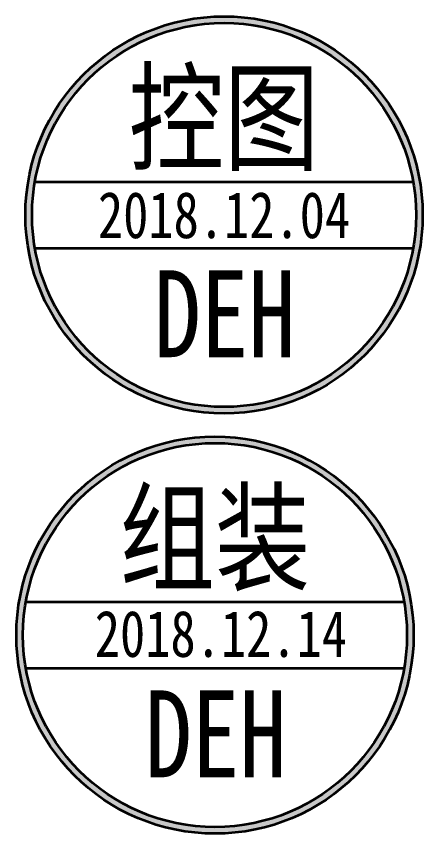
# Model space of a CAD drawing. Header units: millimetres. Extents: x 30878 to 98787, y -104020 to -37329.
# Drawn here: x 32119.5 to 32242.2, y -53231.3 to -52984.3 of the extents above; entities that cross this region are included whole.
import ezdxf
from ezdxf.enums import TextEntityAlignment as Align

# ---------------------------------------------------------------- set-up
doc = ezdxf.new("R2010")
doc.units = ezdxf.units.MM
doc.header["$LTSCALE"] = 0.5
doc.layers.add('印章专用-控图', color=1, linetype='Continuous', lineweight=80)
doc.layers.add('印章专用-组装', color=1, linetype='Continuous', lineweight=80)
doc.styles.add('国标', font='simfang.ttf', dxfattribs={"width": 0.8})

# ---------------------------------------------------------------- blocks, each defined once
blk = doc.blocks.new('组装章')
at = {"layer": '印章专用-组装', "lineweight": 35}
h = blk.add_hatch(color=256, dxfattribs=at)
h.paths.add_polyline_path([(-15, 0, 1), (15, 0, 1)])
h.paths.add_polyline_path([(14.5, 0, -1), (-14.5, 0, -1)], flags=16)
for p, q in [((-14.283, 2.5), (14.283, 2.5)), ((-14.283, -2.5), (14.283, -2.5))]:
    blk.add_line(p, q, dxfattribs=at)
for radius in [15, 14.5]:
    blk.add_circle((0, 0), radius, dxfattribs=at)
at = {"layer": '印章专用-组装', "color": 4, "style": '国标', "width": 0.8}
blk.add_text('DEH', height=6.5625, dxfattribs=at).set_placement((0.049, -10.743), align=Align.CENTER)
at = {"layer": '印章专用-组装', "color": 3, "style": '国标', "width": 0.8}
blk.add_attdef('组装', text='', height=6.6, dxfattribs=at).set_placement((0, 7.35), align=Align.MIDDLE_CENTER)
at = {"layer": '印章专用-组装', "color": 2, "style": '国标', "width": 0.8}
blk.add_attdef('XXXX.XX.XX', text='', height=3.5, dxfattribs=at).set_placement((0.447, 0.1), align=Align.MIDDLE_CENTER)
blk = doc.blocks.new('YZ-ZZ')
at = {"layer": '印章专用-组装'}
blk.add_blockref('组装章', (0.634, 0), dxfattribs=at).add_auto_attribs({'组装': '组装', 'XXXX.XX.XX': '2018.12.14'})
blk = doc.blocks.new('控图章')
at = {"layer": '印章专用-控图'}
h = blk.add_hatch(color=256, dxfattribs=at)
h.paths.add_polyline_path([(-15, 0, 1), (15, 0, 1)])
h.paths.add_polyline_path([(14.5, 0, -1), (-14.5, 0, -1)], flags=16)
at = {"layer": '印章专用-控图', "lineweight": 35}
for p, q in [((-14.283, 2.5), (14.283, 2.5)), ((-14.283, -2.5), (14.283, -2.5))]:
    blk.add_line(p, q, dxfattribs=at)
for radius in [15, 14.5]:
    blk.add_circle((0, 0), radius, dxfattribs=at)
at = {"layer": '印章专用-控图', "color": 4, "style": '国标', "width": 0.8}
blk.add_text('DEH', height=6.5625, dxfattribs=at).set_placement((0.049, -10.743), align=Align.CENTER)
at = {"layer": '印章专用-控图', "color": 3, "style": '国标', "width": 0.8}
blk.add_attdef('控图', text='', height=6.6, dxfattribs=at).set_placement((0, 7.35), align=Align.MIDDLE_CENTER)
at = {"layer": '印章专用-控图', "color": 2, "style": '国标', "width": 0.8}
blk.add_attdef('XXXX.XX.XX', text='', height=3.5, dxfattribs=at).set_placement((0, 0), align=Align.MIDDLE_CENTER)
blk = doc.blocks.new('YZ-KT')
at = {"layer": '印章专用-控图'}
blk.add_blockref('控图章', (0.634, 0), dxfattribs=at).add_auto_attribs({'XXXX.XX.XX': '2018.12.04', '控图': '控图'})

msp = doc.modelspace()

# ---------------------------------------------------------------- block references
at = {"layer": '印章专用-控图', "xscale": 4, "yscale": 4, "zscale": 4}
msp.add_blockref('YZ-KT', (32179.667, -53044.35), dxfattribs=at)
at = {"layer": '印章专用-组装', "xscale": 4, "yscale": 4, "zscale": 4}
msp.add_blockref('YZ-ZZ', (32176.935, -53171.265), dxfattribs=at)

doc.saveas('drawing.dxf')
